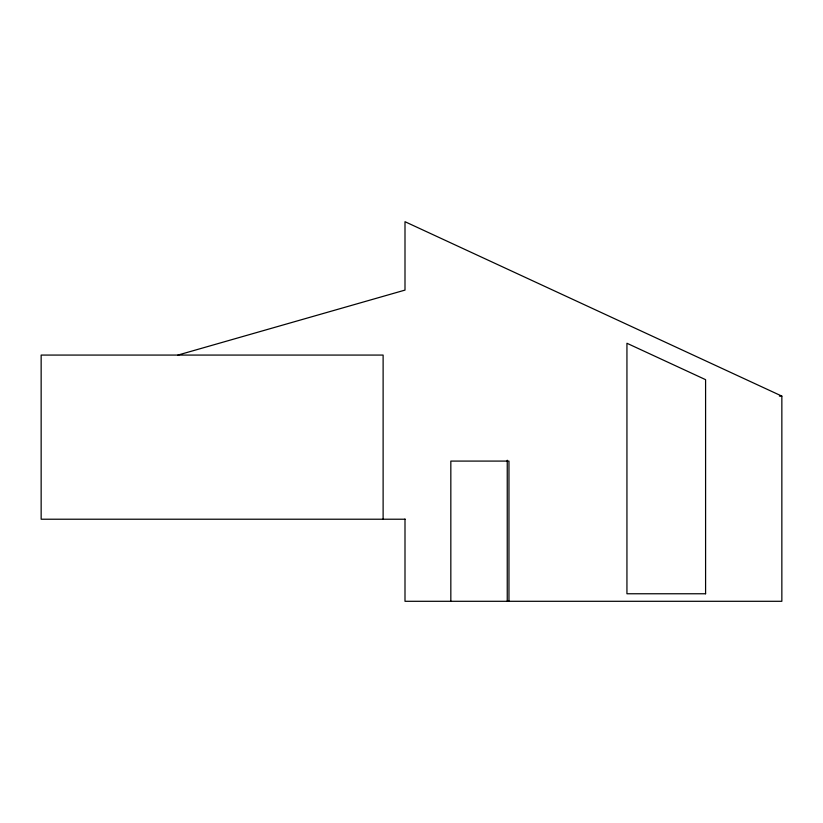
<?xml version="1.0" encoding="UTF-8"?>
<svg xmlns="http://www.w3.org/2000/svg" width="823" height="823" viewBox="0 0 823 823"><rect width="100%" height="100%" fill="white"/><g stroke="black" fill="none" stroke-linecap="round" stroke-linejoin="round"><path stroke-width="1.23" d="M177.933 355.073L404.998 290.097L404.998 221.706L781.85 396.11L781.85 601.294L404.998 601.294L404.998 519.046M779.402 396.11L781.85 396.11M404.998 519.22L41.15 519.22L41.15 355.073L383.117 355.073L383.117 519.22M508.964 601.294L508.964 461.086L450.829 461.086L450.829 601.294M507.246 460.232L507.246 601.294M705.589 593.764L626.941 593.764L626.941 343.263L705.589 379.66L705.589 593.764"/></g></svg>
